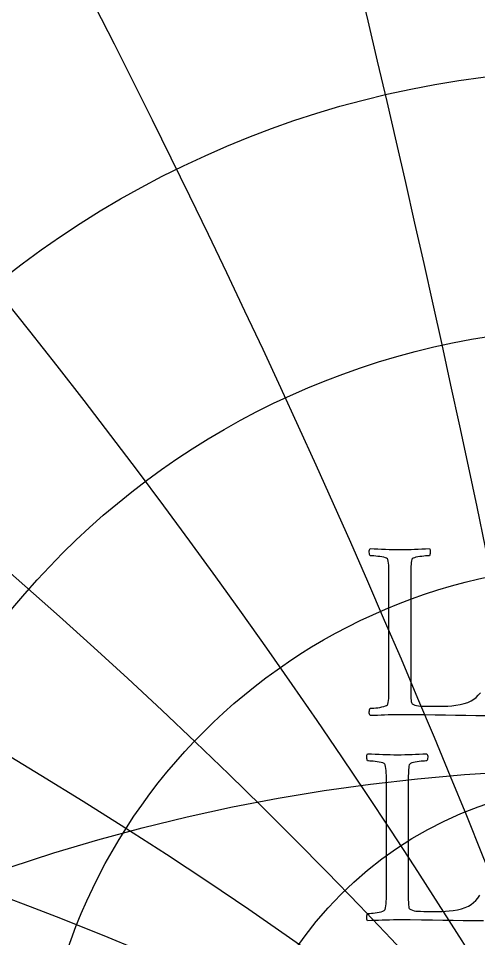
# Model space of a CAD drawing. Header units: millimetres. Extents: x -76 to 76, y -76 to 86.
# Drawn here: x -9.27 to -2.04, y 26.64 to 41.11 of the extents above; entities that cross this region are included whole.
import ezdxf

# ---------------------------------------------------------------- set-up
doc = ezdxf.new("R2010")
doc.units = ezdxf.units.MM
for name, color, linetype in [('ENGRAVE', 7, 'Continuous'), ('ENGRAVE_FINE', 8, 'Continuous'), ('GUIDE', 3, 'Continuous'), ('TEXT', 5, 'Continuous')]:
    doc.layers.add(name, color=color, linetype=linetype)

msp = doc.modelspace()

# ---------------------------------------------------------------- linework, layer by layer
at = {"layer": 'ENGRAVE'}
for centre, radius in [((0, 0), 68.4), ((0, 30.813), 30.813), ((0, 28.8188), 26.4723), ((0, 27.2162), 22.5103), ((0, 0), 44.7739), ((0, 25.9327), 18.8412), ((0, 24.9158), 15.3988), ((0, 24.1272), 12.13), ((0, 23.539), 8.9911), ((0, 0), 29.3085), ((0, 23.1318), 5.9447)]:
    msp.add_circle(centre, radius, dxfattribs=at)
for centre, radius, start, end in [((0, 33.2996), 35.6461, 104.43657, 75.56343), ((0, 36.4224), 41.1283, 146.34303, 33.65697), ((0, 40.3911), 47.4826, 168.07606, 11.92394), ((0, 45.5234), 55.0404, 184.84521, 355.15479), ((0, 52.3215), 64.3186, 199.041634, 340.958366)]:
    msp.add_arc(centre, radius, start, end, dxfattribs=at)
at = {"layer": 'ENGRAVE_FINE'}
for centre, radius, start, end in [((-313.8692, -32.5302), 318.7111, 3.256593, 18.285878), ((-313.8692, -32.5302), 318.7111, 3.256593, 18.285878), ((313.8692, -32.5302), 318.7111, 161.714122, 176.743407), ((313.8692, -32.5302), 318.7111, 161.714122, 176.743407), ((-152.0553, -32.5302), 161.8139, 6.558023, 36.869498), ((-152.0553, -32.5302), 161.8139, 6.558023, 36.869498), ((152.0553, -32.5302), 161.8139, 143.130502, 173.441977), ((152.0553, -32.5302), 161.8139, 143.130502, 173.441977), ((-95.8579, -32.5302), 110.6872, 9.951474, 56.069558), ((-95.8579, -32.5302), 110.6872, 9.951474, 56.069558), ((95.8579, -32.5302), 110.6872, 123.930442, 170.048526), ((95.8579, -32.5302), 110.6872, 123.930442, 170.048526), ((-65.9559, -32.5302), 86.0994, 13.489072, 76.236453), ((-65.9559, -32.5302), 86.0994, 13.489072, 76.236453), ((65.9559, -32.5302), 86.0994, 103.763547, 166.510928), ((65.9559, -32.5302), 86.0994, 103.763547, 166.510928), ((-46.4388, -32.5302), 72.2459, 17.231004, 97.725349), ((-46.4388, -32.5302), 72.2459, 17.231004, 97.725349), ((46.4388, -32.5302), 72.2459, 82.274651, 162.768996), ((46.4388, -32.5302), 72.2459, 82.274651, 162.768996), ((-31.9526, -32.5302), 63.9053, 21.249547, 120.755909), ((-31.9526, -32.5302), 63.9053, 21.249547, 120.755909), ((31.9526, -32.5302), 63.9053, 59.244091, 158.750453), ((31.9526, -32.5302), 63.9053, 59.244091, 158.750453)]:
    msp.add_arc(centre, radius, start, end, dxfattribs=at)
at = {"layer": 'GUIDE'}
msp.add_circle((0, 0), 69.54, dxfattribs=at)
at = {"layer": 'TEXT'}
for points in [[(-1.9194, 30.1471), (-2.079, 30.1476), (-2.238, 30.1492), (-2.3965, 30.1517), (-2.5545, 30.1552), (-2.7173, 30.1588), (-2.8903, 30.1613), (-3.0733, 30.1628), (-3.2665, 30.1633), (-3.3335, 30.1629), (-3.3969, 30.1618), (-3.4568, 30.1599), (-3.5132, 30.1573), (-3.5683, 30.1546), (-3.6245, 30.1527), (-3.6816, 30.1516), (-3.7398, 30.1512), (-3.7467, 30.1608), (-3.7514, 30.1734), (-3.7538, 30.1891), (-3.7539, 30.2078), (-3.7523, 30.2265), (-3.7494, 30.2422), (-3.7452, 30.2548), (-3.7398, 30.2644), (-3.7251, 30.2648), (-3.7054, 30.266), (-3.6806, 30.2679), (-3.6508, 30.2705), (-3.6188, 30.2742), (-3.5876, 30.2791), (-3.5571, 30.2853), (-3.5274, 30.2928), (-3.5015, 30.3011), (-3.4824, 30.31), (-3.4701, 30.3193), (-3.4647, 30.3292), (-3.4575, 30.3552), (-3.452, 30.3848), (-3.4484, 30.4179), (-3.4465, 30.4546), (-3.4456, 30.4938), (-3.445, 30.5345), (-3.4446, 30.5767), (-3.4445, 30.6204), (-3.4445, 32.3073), (-3.4446, 32.3511), (-3.445, 32.3937), (-3.4456, 32.4351), (-3.4465, 32.4751), (-3.4484, 32.5127), (-3.452, 32.5464), (-3.4575, 32.5764), (-3.4647, 32.6026), (-3.4701, 32.6139), (-3.4824, 32.6238), (-3.5015, 32.6321), (-3.5274, 32.639), (-3.5571, 32.6446), (-3.5876, 32.6496), (-3.6188, 32.6537), (-3.6508, 32.6572), (-3.6806, 32.6598), (-3.7054, 32.6617), (-3.7251, 32.6629), (-3.7398, 32.6632), (-3.7452, 32.6728), (-3.7494, 32.6855), (-3.7523, 32.7012), (-3.7539, 32.7199), (-3.7538, 32.7386), (-3.7514, 32.7542), (-3.7467, 32.7669), (-3.7398, 32.7765), (-3.6793, 32.7743), (-3.6194, 32.7719), (-3.56, 32.7693), (-3.5011, 32.7664), (-3.4427, 32.7637), (-3.3848, 32.7618), (-3.3274, 32.7607), (-3.2705, 32.7603), (-3.2122, 32.7607), (-3.1547, 32.7618), (-3.098, 32.7637), (-3.042, 32.7664), (-2.9857, 32.7693), (-2.9282, 32.7719), (-2.8694, 32.7743), (-2.8094, 32.7765), (-2.8024, 32.7669), (-2.7977, 32.7542), (-2.7953, 32.7386), (-2.7952, 32.7199), (-2.7968, 32.7012), (-2.7998, 32.6855), (-2.8039, 32.6728), (-2.8094, 32.6632), (-2.824, 32.6629), (-2.8437, 32.6617), (-2.8685, 32.6598), (-2.8984, 32.6572), (-2.9302, 32.6537), (-2.9611, 32.6496), (-2.9909, 32.6446), (-3.0197, 32.639), (-3.045, 32.6321), (-3.0642, 32.6238), (-3.0774, 32.6139), (-3.0844, 32.6026), (-3.0899, 32.5808), (-3.094, 32.556), (-3.097, 32.5282), (-3.0986, 32.4974), (-3.0995, 32.4643), (-3.1001, 32.4296), (-3.1005, 32.3935), (-3.1006, 32.3558), (-3.1006, 32.3497), (-3.1006, 32.3437), (-3.1006, 32.3376), (-3.1006, 32.3315), (-3.1006, 32.3255), (-3.1006, 32.3194), (-3.1006, 32.3133), (-3.1006, 32.3073), (-3.1006, 30.6204), (-3.1006, 30.6159), (-3.1006, 30.6103), (-3.1006, 30.6037), (-3.1006, 30.5962), (-3.1006, 30.5766), (-3.1006, 30.5542), (-3.1006, 30.529), (-3.1006, 30.5011), (-3.1004, 30.4724), (-3.0996, 30.445), (-3.0983, 30.4188), (-3.0966, 30.3939), (-3.094, 30.3722), (-3.0905, 30.3555), (-3.086, 30.3438), (-3.0804, 30.3373), (-3.059, 30.3245), (-3.0354, 30.3145), (-3.0095, 30.3073), (-2.9813, 30.3029), (-2.9478, 30.3002), (-2.9059, 30.2983), (-2.8558, 30.2972), (-2.7972, 30.2968), (-2.5747, 30.2968), (-2.5167, 30.2985), (-2.4559, 30.3034), (-2.3923, 30.3116), (-2.326, 30.3231), (-2.2616, 30.3381), (-2.2041, 30.357), (-2.1534, 30.3796), (-2.1096, 30.406), (-2.0738, 30.4349), (-2.0393, 30.4687), (-2.006, 30.5077)], [(-1.9599, 26.9209), (-2.1194, 26.9214), (-2.2784, 26.9229), (-2.437, 26.9254), (-2.595, 26.9289), (-2.7578, 26.9325), (-2.9307, 26.935), (-3.1138, 26.9365), (-3.3069, 26.937), (-3.3739, 26.9367), (-3.4374, 26.9355), (-3.4973, 26.9336), (-3.5537, 26.931), (-3.6088, 26.9283), (-3.6649, 26.9264), (-3.7221, 26.9253), (-3.7802, 26.9249), (-3.7872, 26.9345), (-3.7918, 26.9471), (-3.7942, 26.9628), (-3.7944, 26.9815), (-3.7927, 27.0002), (-3.7898, 27.0159), (-3.7856, 27.0286), (-3.7802, 27.0382), (-3.7655, 27.0385), (-3.7458, 27.0397), (-3.721, 27.0416), (-3.6912, 27.0442), (-3.6592, 27.0479), (-3.628, 27.0528), (-3.5975, 27.059), (-3.5678, 27.0665), (-3.5419, 27.0748), (-3.5228, 27.0837), (-3.5106, 27.093), (-3.5051, 27.1029), (-3.4979, 27.1289), (-3.4925, 27.1585), (-3.4888, 27.1916), (-3.4869, 27.2283), (-3.486, 27.2675), (-3.4854, 27.3082), (-3.485, 27.3504), (-3.4849, 27.3941), (-3.4849, 29.081), (-3.485, 29.1248), (-3.4854, 29.1674), (-3.486, 29.2088), (-3.4869, 29.2488), (-3.4888, 29.2864), (-3.4925, 29.3201), (-3.4979, 29.3501), (-3.5051, 29.3763), (-3.5106, 29.3876), (-3.5228, 29.3975), (-3.5419, 29.4058), (-3.5678, 29.4127), (-3.5975, 29.4184), (-3.628, 29.4233), (-3.6592, 29.4275), (-3.6912, 29.4309), (-3.721, 29.4335), (-3.7458, 29.4354), (-3.7655, 29.4366), (-3.7802, 29.4369), (-3.7856, 29.4465), (-3.7898, 29.4592), (-3.7927, 29.4749), (-3.7944, 29.4936), (-3.7942, 29.5123), (-3.7918, 29.528), (-3.7872, 29.5406), (-3.7802, 29.5502), (-3.7198, 29.5481), (-3.6599, 29.5457), (-3.6004, 29.543), (-3.5415, 29.5401), (-3.4831, 29.5374), (-3.4252, 29.5355), (-3.3678, 29.5344), (-3.311, 29.534), (-3.2527, 29.5344), (-3.1952, 29.5355), (-3.1384, 29.5374), (-3.0824, 29.5401), (-3.0262, 29.543), (-2.9686, 29.5457), (-2.9099, 29.5481), (-2.8498, 29.5502), (-2.8429, 29.5406), (-2.8382, 29.528), (-2.8358, 29.5123), (-2.8357, 29.4936), (-2.8373, 29.4749), (-2.8402, 29.4592), (-2.8444, 29.4465), (-2.8498, 29.4369), (-2.8645, 29.4366), (-2.8842, 29.4354), (-2.909, 29.4335), (-2.9388, 29.4309), (-2.9707, 29.4275), (-3.0015, 29.4233), (-3.0313, 29.4184), (-3.0602, 29.4127), (-3.0854, 29.4058), (-3.1047, 29.3975), (-3.1178, 29.3876), (-3.1249, 29.3763), (-3.1303, 29.3545), (-3.1345, 29.3297), (-3.1374, 29.3019), (-3.139, 29.2711), (-3.1399, 29.238), (-3.1406, 29.2033), (-3.1409, 29.1672), (-3.1411, 29.1295), (-3.1411, 29.1234), (-3.1411, 29.1174), (-3.1411, 29.1113), (-3.1411, 29.1052), (-3.1411, 29.0992), (-3.1411, 29.0931), (-3.1411, 29.087), (-3.1411, 29.081), (-3.1411, 27.3941), (-3.1411, 27.3896), (-3.1411, 27.384), (-3.1411, 27.3774), (-3.1411, 27.3699), (-3.1411, 27.3503), (-3.1411, 27.3279), (-3.1411, 27.3027), (-3.1411, 27.2748), (-3.1408, 27.2461), (-3.1401, 27.2187), (-3.1388, 27.1925), (-3.137, 27.1676), (-3.1345, 27.1459), (-3.131, 27.1292), (-3.1264, 27.1175), (-3.1208, 27.111), (-3.0995, 27.0982), (-3.0758, 27.0882), (-3.0499, 27.081), (-3.0217, 27.0766), (-2.9882, 27.0739), (-2.9464, 27.072), (-2.8962, 27.0709), (-2.8377, 27.0705), (-2.6152, 27.0705), (-2.5572, 27.0722), (-2.4964, 27.0771), (-2.4328, 27.0853), (-2.3664, 27.0968), (-2.3021, 27.1119), (-2.2446, 27.1307), (-2.1939, 27.1533), (-2.15, 27.1797), (-2.1142, 27.2086), (-2.0797, 27.2424), (-2.0465, 27.2814), (-2.0145, 27.3254)]]:
    msp.add_lwpolyline(points, dxfattribs=at)

doc.saveas('drawing.dxf')
